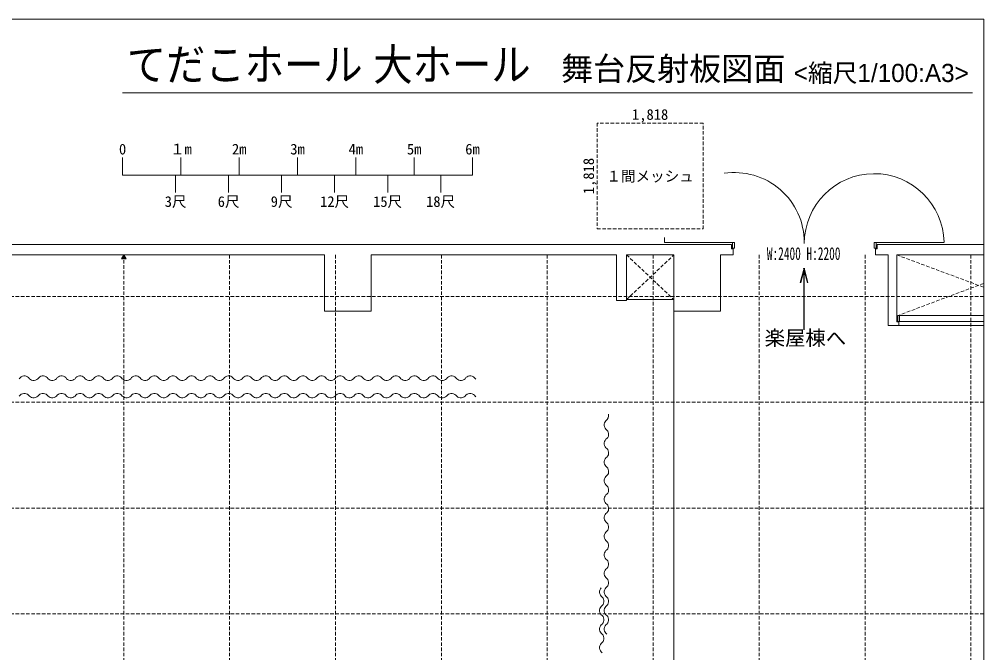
# Model space of a CAD drawing. Units: millimetres, scale not verified. Extents: x -10957 to 29043, y -19439 to 8905.
# Drawn here: x 12485 to 29043, y -1982 to 8905 of the extents above; entities that cross this region are included whole.
import ezdxf
from ezdxf.enums import TextEntityAlignment as Align

# ---------------------------------------------------------------- set-up
doc = ezdxf.new("R2010")
doc.units = ezdxf.units.MM
doc.header["$LTSCALE"] = 50
doc.linetypes.add('DASHED1', pattern=[1.8, 1.2, -0.6])
for name, color, linetype, lineweight in [('D-0', 7, 'Continuous', 18), ('D-A', 7, 'Continuous', 18), ('D-D', 7, 'Continuous', 18), ('D-E', 4, 'DASHED1', 18), ('D-F', 7, 'Continuous', 18), ('F-F', 7, 'Continuous', 18)]:
    doc.layers.add(name, color=color, linetype=linetype, lineweight=lineweight)
doc.styles.add('HG創英角ｺﾞｼｯｸUB', font='')
doc.styles.add('ＭＳ ゴシック', font='')
doc.styles.get('HG創英角ｺﾞｼｯｸUB').set_extended_font_data('HG創英角ｺﾞｼｯｸUB')
doc.styles.get('ＭＳ ゴシック').set_extended_font_data('MS Gothic')

msp = doc.modelspace()

# ---------------------------------------------------------------- linework, layer by layer
at = {"layer": 'D-0'}
for p, q in [((-7062.53, 5036.31), (24712.47, 5036.31)), ((24762.47, 5071.31), (23562.47, 5071.31)), ((24712.47, 4961.31), (24712.47, 5036.31)), ((24762.47, 5071.31), (24727.47, 5071.31)), ((24727.47, 4971.31), (24727.47, 5071.31)), ((24762.47, 4971.31), (24727.47, 4971.31)), ((24732.47, 5071.31), (24762.47, 5071.31)), ((24762.47, 5071.31), (24762.47, 4971.31)), ((27162.47, 5071.31), (27162.47, 4971.31)), ((27192.47, 5071.31), (27162.47, 5071.31)), ((29042.96, 5036.31), (27212.47, 5036.31)), ((17724.97, 4856.31), (12324.97, 4856.31)), ((17724.97, 4856.31), (17724.97, 3886.31)), ((18524.97, 4856.31), (22739.97, 4856.31)), ((18524.97, 4856.31), (18524.97, 3886.31)), ((22739.97, 4069.99), (22739.97, 4856.31)), ((22909.97, 4069.99), (22909.97, 4856.31)), ((23724.97, 4856.31), (23724.97, 3886.31)), ((24524.97, 4856.31), (24524.97, 3886.31)), ((24742.47, 4856.31), (24524.97, 4856.31)), ((24742.47, 4961.31), (24712.47, 4961.31)), ((24742.47, 4961.31), (24742.47, 4856.31)), ((27182.47, 4961.31), (27182.47, 4856.31)), ((27399.97, 4856.31), (27182.47, 4856.31)), ((27399.97, 3642.53), (27399.97, 4856.31)), ((27549.97, 4856.31), (27549.97, 3702.53)), ((29042.96, 4856.31), (27549.97, 4856.31)), ((22739.97, 4069.99), (22909.97, 4069.99)), ((23724.97, 4086.31), (22909.97, 4086.31)), ((18524.97, 3886.31), (17724.97, 3886.31)), ((24524.97, 3886.31), (23724.97, 3886.31)), ((27569.97, 3712.53), (27569.97, 3812.53)), ((29042.96, 3812.53), (27569.97, 3812.53)), ((27599.97, 3712.53), (27599.97, 3812.53)), ((27583.64, 3702.53), (27549.97, 3702.53)), ((29042.96, 3712.53), (27569.97, 3712.53)), ((27583.64, 3702.53), (27583.64, 3642.53)), ((27583.64, 3642.53), (27399.97, 3642.53)), ((29042.96, 3642.53), (27583.64, 3642.53))]:
    msp.add_line(p, q, dxfattribs=at)
at = {"layer": 'D-0', "linetype": 'DASHED1'}
for p, q in [((22909.97, 4856.31), (23724.97, 4086.31)), ((22909.97, 4086.31), (23724.97, 4856.31)), ((27549.97, 4856.31), (29042.96, 4298.76)), ((29042.96, 4366.58), (27569.97, 3812.53))]:
    msp.add_line(p, q, dxfattribs=at)
at = {"layer": 'D-0'}
for points in [[(28362.29, 5071.31), (27162.47, 5071.31), (27197.47, 5071.31)], [(27162.47, 4971.31), (27197.47, 4971.31), (27197.47, 5071.31)], [(27182.47, 4961.31), (27212.47, 4961.31), (27212.47, 5036.31)], [(23724.97, 4856.31), (22909.97, 4856.31), (23724.97, 4856.31)]]:
    msp.add_lwpolyline(points, dxfattribs=at)
for centre, radius, start, end in [((24762.47, 5071.31), 1200, 0, 98.39583), ((27162.47, 5051.31), 1200, 0.97102, 180), ((24762.47, 5071.31), 1200, 176.12595, 180.04157), ((12572.59, 2671.24), 103.79, 45.84275, 147.13034), ((12732.03, 2802.02), 103.76, 212.87425, 314.19154), ((12891.48, 2671.31), 103.73, 45.77406, 147.12087), ((13050.92, 2801.95), 103.71, 212.88414, 314.26031), ((13210.36, 2671.37), 103.68, 45.70544, 147.11074), ((13369.81, 2801.88), 103.66, 212.89445, 314.32867), ((13529.25, 2671.44), 103.63, 45.63704, 147.1005), ((13688.69, 2801.81), 103.61, 212.90472, 314.39719), ((13848.14, 2671.51), 103.58, 45.56871, 147.08999), ((14007.58, 2801.75), 103.56, 212.91537, 314.46525), ((14167.02, 2671.57), 103.53, 45.50061, 147.07941), ((14326.47, 2801.68), 103.5, 212.92598, 314.53346), ((14485.91, 2671.64), 103.48, 45.43258, 147.06855), ((14645.36, 2801.61), 103.45, 212.93698, 314.60123), ((14804.8, 2671.71), 103.43, 45.36477, 147.05763), ((14964.24, 2801.55), 103.41, 212.94793, 314.66916), ((15123.69, 2671.77), 103.38, 45.29696, 147.04647), ((15283.13, 2801.48), 103.36, 212.95924, 314.73673), ((15442.58, 2671.84), 103.33, 45.22985, 147.03495), ((15602.02, 2801.42), 103.31, 212.97054, 314.80396), ((15761.46, 2671.9), 103.28, 45.16247, 147.02363), ((15920.91, 2801.35), 103.26, 212.98223, 314.87088), ((16080.35, 2671.96), 103.24, 45.09586, 147.01189), ((16239.8, 2801.29), 103.21, 212.99374, 314.93782), ((16399.24, 2672.03), 103.19, 45.0286, 147.00032), ((16558.68, 2801.23), 103.16, 213.00566, 315.00495), ((16718.13, 2672.09), 103.14, 44.96154, 146.9883), ((16877.57, 2801.16), 103.12, 213.01778, 315.07193), ((17037.02, 2672.15), 103.09, 44.89479, 146.97604), ((17196.46, 2801.1), 103.07, 213.03023, 315.13824), ((17355.91, 2672.22), 103.05, 44.82832, 146.96381), ((17515.35, 2801.04), 103.02, 213.04244, 315.20501), ((17674.79, 2672.28), 103, 44.7617, 146.95127), ((17834.24, 2800.98), 102.98, 213.05507, 315.27156), ((17993.68, 2672.34), 102.95, 44.69529, 146.93851), ((18153.13, 2800.91), 102.93, 213.0678, 315.3381), ((18312.57, 2672.4), 102.91, 44.62846, 146.92578), ((18472.32, 2800.89), 103.16, 213.00566, 315.00495), ((18631.77, 2671.76), 103.14, 44.96154, 146.9883), ((18791.21, 2800.83), 103.12, 213.01778, 315.07193), ((18950.66, 2671.82), 103.09, 44.89479, 146.97604), ((19110.1, 2800.77), 103.07, 213.03023, 315.13824), ((19269.55, 2671.88), 103.05, 44.82832, 146.96381), ((19428.99, 2800.7), 103.02, 213.04244, 315.20501), ((19588.43, 2671.95), 103, 44.7617, 146.95127), ((19747.88, 2800.64), 102.98, 213.05507, 315.27156), ((19907.32, 2672.01), 102.95, 44.69529, 146.93851), ((20066.77, 2800.58), 102.93, 213.0678, 315.3381), ((20226.21, 2672.07), 102.91, 44.62846, 146.92578), ((20385.71, 2800.52), 102.93, 213.0678, 233.61557), ((12572.59, 2371.24), 103.79, 45.84275, 147.13034), ((12732.03, 2502.02), 103.76, 212.87425, 314.19154), ((12891.48, 2371.31), 103.73, 45.77406, 147.12087), ((13050.92, 2501.95), 103.71, 212.88414, 314.26031), ((13210.36, 2371.37), 103.68, 45.70544, 147.11074), ((13369.81, 2501.88), 103.66, 212.89445, 314.32867), ((13529.25, 2371.44), 103.63, 45.63704, 147.1005), ((13688.69, 2501.81), 103.61, 212.90472, 314.39719), ((13848.14, 2371.51), 103.58, 45.56871, 147.08999), ((14007.58, 2501.75), 103.56, 212.91537, 314.46525), ((14167.02, 2371.57), 103.53, 45.50061, 147.07941), ((14326.47, 2501.68), 103.5, 212.92598, 314.53346), ((14485.91, 2371.64), 103.48, 45.43258, 147.06855), ((14645.36, 2501.61), 103.45, 212.93698, 314.60123), ((14804.8, 2371.71), 103.43, 45.36477, 147.05763), ((14964.24, 2501.55), 103.41, 212.94793, 314.66916), ((15123.69, 2371.77), 103.38, 45.29696, 147.04647), ((15283.13, 2501.48), 103.36, 212.95924, 314.73673), ((15442.58, 2371.84), 103.33, 45.22985, 147.03495), ((15602.02, 2501.42), 103.31, 212.97054, 314.80396), ((15761.46, 2371.9), 103.28, 45.16247, 147.02363), ((15920.91, 2501.35), 103.26, 212.98223, 314.87088), ((16080.35, 2371.96), 103.24, 45.09586, 147.01189), ((16239.8, 2501.29), 103.21, 212.99374, 314.93782), ((16399.24, 2372.03), 103.19, 45.0286, 147.00032), ((16558.68, 2501.23), 103.16, 213.00566, 315.00495), ((16718.13, 2372.09), 103.14, 44.96154, 146.9883), ((16877.57, 2501.16), 103.12, 213.01778, 315.07193), ((17037.02, 2372.15), 103.09, 44.89479, 146.97604), ((17196.46, 2501.1), 103.07, 213.03023, 315.13824), ((17355.91, 2372.22), 103.05, 44.82832, 146.96381), ((17515.35, 2501.04), 103.02, 213.04244, 315.20501), ((17674.79, 2372.28), 103, 44.7617, 146.95127), ((17834.24, 2500.98), 102.98, 213.05507, 315.27156), ((17993.68, 2372.34), 102.95, 44.69529, 146.93851), ((18153.13, 2500.91), 102.93, 213.0678, 315.3381), ((18312.57, 2372.4), 102.91, 44.62846, 146.92578), ((18472.32, 2500.89), 103.16, 213.00566, 315.00495), ((18631.77, 2371.76), 103.14, 44.96154, 146.9883), ((18791.21, 2500.83), 103.12, 213.01778, 315.07193), ((18950.66, 2371.82), 103.09, 44.89479, 146.97604), ((19110.1, 2500.77), 103.07, 213.03023, 315.13824), ((19269.55, 2371.88), 103.05, 44.82832, 146.96381), ((19428.99, 2500.7), 103.02, 213.04244, 315.20501), ((19588.43, 2371.95), 103, 44.7617, 146.95127), ((19747.88, 2500.64), 102.98, 213.05507, 315.27156), ((19907.32, 2372.01), 102.95, 44.69529, 146.93851), ((20066.77, 2500.58), 102.93, 213.0678, 315.3381), ((20226.21, 2372.07), 102.91, 44.62846, 146.92578), ((20385.71, 2500.52), 102.93, 213.0678, 233.61557), ((22629.66, 1931.57), 102.95, 134.69529, 236.93851), ((22501.09, 2091.01), 102.93, 303.0678, 14.22997), ((22501.03, 1772.12), 102.98, 303.05507, 45.27156), ((22629.72, 1612.68), 103, 134.7617, 236.95127), ((22500.96, 1453.23), 103.02, 303.04244, 45.20501), ((22629.79, 1293.79), 103.05, 134.82832, 236.96381), ((22500.9, 1134.35), 103.07, 303.03023, 45.13824), ((22629.85, 974.9), 103.09, 134.89479, 236.97604), ((22500.84, 815.46), 103.12, 303.01778, 45.07193), ((22629.91, 656.01), 103.14, 134.96154, 236.9883), ((22500.78, 496.57), 103.16, 303.00566, 45.00495), ((22629.27, 336.82), 102.91, 134.62846, 236.92578), ((22500.75, 177.37), 102.93, 303.0678, 45.3381), ((22629.21, 17.88), 102.91, 134.62846, 236.92578), ((22500.7, -141.57), 102.93, 303.0678, 45.3381), ((22629.27, -301.01), 102.95, 134.69529, 236.93851), ((22500.64, -460.46), 102.98, 303.05507, 45.27156), ((22629.33, -619.9), 103, 134.7617, 236.95127), ((22500.57, -779.35), 103.02, 303.04244, 45.20501), ((22549.4, -938.79), 103.05, 134.82832, 236.96381), ((22629.4, -938.79), 103.05, 134.82832, 236.96381), ((22420.51, -1098.23), 103.07, 303.03023, 45.13824), ((22500.51, -1098.23), 103.07, 303.03023, 45.13824), ((22549.46, -1257.68), 103.09, 134.89479, 236.97604), ((22629.46, -1257.68), 103.09, 134.89479, 236.97604), ((22420.45, -1417.12), 103.12, 303.01778, 45.07193), ((22500.45, -1417.12), 103.12, 303.01778, 45.07193), ((22549.52, -1576.57), 103.14, 134.96154, 236.9883), ((22629.52, -1576.57), 103.14, 134.96154, 236.9883), ((22420.39, -1736.01), 103.16, 303.00566, 45.00495), ((22548.88, -1895.76), 102.91, 134.62846, 236.92578)]:
    msp.add_arc(centre, radius, start, end, dxfattribs=at)
at = {"layer": 'D-A'}
for p, q in [((25890.99, 4379.45), (25958.05, 4629.75)), ((25895.82, 4378.16), (25962.89, 4628.46)), ((25900.66, 4376.86), (25967.73, 4627.16)), ((26015.45, 4376.86), (25948.38, 4627.16)), ((25953.05, 3568.23), (25953.05, 4629.75)), ((26020.29, 4378.16), (25953.22, 4628.46)), ((26025.12, 4379.45), (25958.05, 4629.75)), ((25958.05, 3568.23), (25958.05, 4629.75)), ((25963.06, 3568.23), (25963.06, 4629.75))]:
    msp.add_line(p, q, dxfattribs=at)
at = {"layer": 'D-D'}
for p, q in [((14278.97, 4856.31), (14238.14, 4785.6)), ((14248.11, 4802.86), (14309.83, 4802.86)), ((14249.55, 4805.36), (14308.38, 4805.36)), ((14250.99, 4807.86), (14306.94, 4807.86)), ((14252.44, 4810.36), (14305.5, 4810.36)), ((14253.88, 4812.86), (14304.05, 4812.86)), ((14255.32, 4815.36), (14302.61, 4815.36)), ((14256.77, 4817.86), (14301.17, 4817.86)), ((14258.21, 4820.36), (14299.72, 4820.36)), ((14259.65, 4822.86), (14298.28, 4822.86)), ((14261.1, 4825.36), (14296.84, 4825.36)), ((14262.54, 4827.86), (14295.39, 4827.86)), ((14263.98, 4830.36), (14293.95, 4830.36)), ((14265.43, 4832.86), (14292.5, 4832.86)), ((14266.87, 4835.36), (14291.06, 4835.36)), ((14268.31, 4837.86), (14289.62, 4837.86)), ((14269.76, 4840.36), (14288.17, 4840.36)), ((14271.2, 4842.86), (14286.73, 4842.86)), ((14272.64, 4845.36), (14285.29, 4845.36)), ((14274.09, 4847.86), (14283.84, 4847.86)), ((14275.53, 4850.36), (14282.4, 4850.36)), ((14276.97, 4852.86), (14280.96, 4852.86)), ((14278.42, 4855.36), (14279.51, 4855.36)), ((14278.97, 4856.31), (14319.79, 4785.6)), ((14319.79, 4785.6), (14238.14, 4785.6)), ((14239.45, 4787.86), (14318.49, 4787.86)), ((14240.89, 4790.36), (14317.04, 4790.36)), ((14242.33, 4792.86), (14315.6, 4792.86)), ((14243.78, 4795.36), (14314.16, 4795.36)), ((14245.22, 4797.86), (14312.71, 4797.86)), ((14246.66, 4800.36), (14311.27, 4800.36))]:
    msp.add_line(p, q, dxfattribs=at)
at = {"layer": 'D-E'}
for p, q in [((14278.97, 4856.31), (14278.97, -12533.69)), ((16096.97, 4856.31), (16096.97, -12533.69)), ((17914.97, 4856.31), (17914.97, -12063.69)), ((19732.97, 4856.31), (19732.97, -12673.69)), ((21550.97, 4856.31), (21550.97, -12673.69)), ((23368.97, 4856.31), (23368.97, -12673.69)), ((25186.97, 4856.31), (25186.97, -12063.69)), ((27004.97, 4856.31), (27004.97, -12063.69)), ((28822.97, 4856.31), (28822.97, -12063.69)), ((29042.96, 4141.31), (-10957.04, 4141.31)), ((29042.96, 2323.31), (-10957.04, 2323.31)), ((29042.96, 505.31), (-10957.04, 505.31)), ((29042.96, -1312.69), (-10957.04, -1312.69))]:
    msp.add_line(p, q, dxfattribs=at)
at = {"layer": 'D-E', "color": 7, "linetype": 'Continuous'}
msp.add_line((23724.97, -12063.69), (23724.97, 3886.31), dxfattribs=at)
at = {"layer": 'D-F'}
for p, q in [((14259.58, 6526.84), (14259.58, 6226.48)), ((15260.77, 6526.84), (15260.77, 6226.48)), ((16261.96, 6526.84), (16261.96, 6226.48)), ((17263.15, 6526.84), (17263.15, 6226.48)), ((18264.34, 6526.84), (18264.34, 6226.48)), ((19265.53, 6526.84), (19265.53, 6226.48)), ((20266.72, 6526.84), (20266.72, 6226.48)), ((20266.72, 6226.48), (14259.58, 6226.48)), ((15169.66, 6226.48), (15169.66, 5926.12)), ((16079.74, 6226.48), (16079.74, 5926.12)), ((16989.82, 6226.48), (16989.82, 5926.12)), ((17899.91, 6226.48), (17899.91, 5926.12)), ((18809.99, 6226.48), (18809.99, 5926.12)), ((19720.07, 6226.48), (19720.07, 5926.12))]:
    msp.add_line(p, q, dxfattribs=at)
at = {"layer": 'D-F', "linetype": 'DASHED1'}
msp.add_lwpolyline([(22406.7, 5302.13), (24226.86, 5302.13), (24226.86, 7122.3), (22406.7, 7122.3)], close=True, dxfattribs=at)
at = {"layer": 'F-F'}
for p, q in [((29042.96, 8905.13), (-10957.04, 8905.13)), ((29042.96, -19394.87), (29042.96, 8905.13)), ((14259.58, 7640.4), (28853.16, 7640.4))]:
    msp.add_line(p, q, dxfattribs=at)

# ---------------------------------------------------------------- texts
at = {"layer": 'D-A', "style": 'ＭＳ ゴシック', "width": 0.65}
msp.add_text('W:2400 H:2200', height=219.9, dxfattribs=at).set_placement((25319.82, 4702.15), align=Align.BOTTOM_LEFT)
at = {"layer": 'D-A', "style": 'ＭＳ ゴシック'}
msp.add_text('楽屋棟へ', height=256.6, dxfattribs=at).set_placement((25282.32, 3222.13), align=Align.BOTTOM_LEFT)
at = {"layer": 'D-F', "style": 'ＭＳ ゴシック'}
for s, p in [('1,818', (23003.66, 7122.05)), ('0', (14196.95, 6526.59)), ('１m', (15072.89, 6526.59)), ('2m', (16136.71, 6526.59)), ('3m', (17137.9, 6526.59)), ('4m', (18139.09, 6526.59)), ('5m', (19140.28, 6526.59)), ('6m', (20141.47, 6526.59)), ('１間メッシュ', (22565.28, 6061.79)), ('3尺', (14981.78, 5625.52)), ('6尺', (15891.87, 5625.52)), ('9尺', (16801.95, 5625.52)), ('12尺', (17648.66, 5625.52)), ('15尺', (18558.74, 5625.52)), ('18尺', (19468.82, 5625.52))]:
    msp.add_text(s, height=183.3, dxfattribs=at).set_placement(p, align=Align.BOTTOM_LEFT)
msp.add_text('1,818', height=183.3, rotation=90, dxfattribs=at).set_placement((22406.95, 5899.09), align=Align.BOTTOM_LEFT)
at = {"layer": 'F-F', "style": 'HG創英角ｺﾞｼｯｸUB', "width": 0.9}
msp.add_text('てだこホール 大ホール', height=549.9, dxfattribs=at).set_placement((14330.11, 7687.86), align=Align.BOTTOM_LEFT)
at = {"layer": 'F-F', "style": 'HG創英角ｺﾞｼｯｸUB'}
for s, height, p in [('舞台反射板図面', 403.2, (21786.3, 7733.28)), ('<縮尺1/100:A3>', 311.6, (25781.37, 7733.28))]:
    msp.add_text(s, height=height, dxfattribs=at).set_placement(p, align=Align.BOTTOM_LEFT)

doc.saveas('drawing.dxf')
